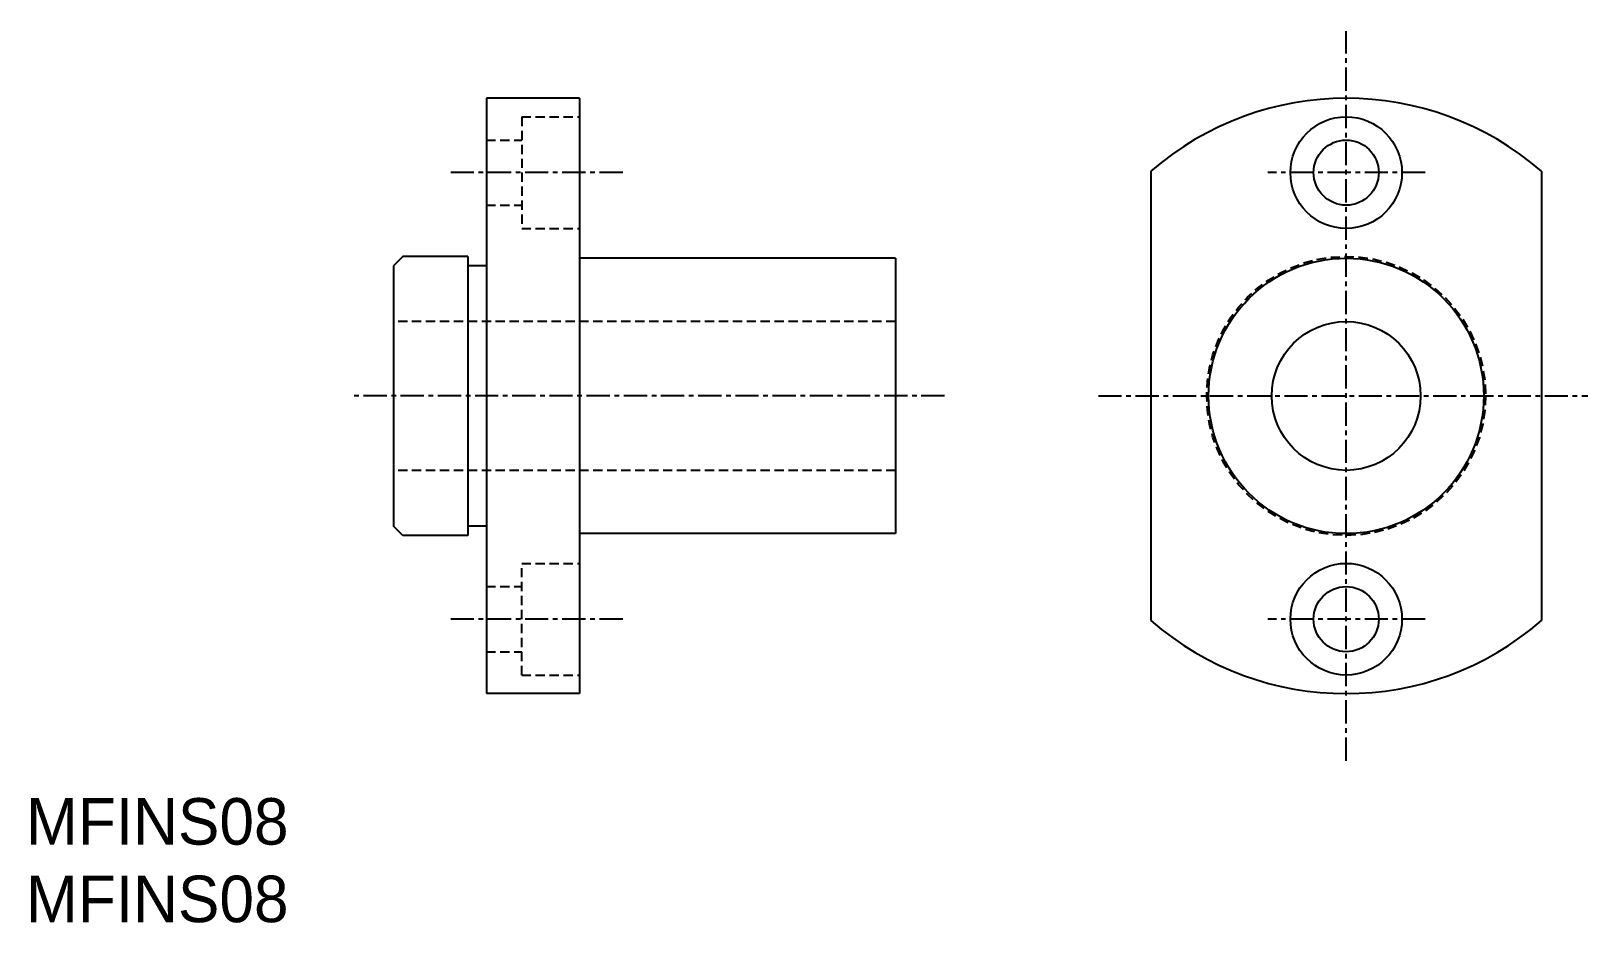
# Model space of a CAD drawing. Extents: x 10.3 to 94, y 10 to 57.9.
import ezdxf

# ---------------------------------------------------------------- set-up
doc = ezdxf.new("R2010")
doc.units = 0
doc.linetypes.add('CENTER', pattern=[2, 1.25, -0.25, 0.25, -0.25])
doc.linetypes.add('DASHED', pattern=[0.75, 0.5, -0.25])
doc.layers.get('0').update_dxf_attribs({"linetype": 'CONTINUOUS'})
doc.layers.add('CENTER', color=1, linetype='CENTER')

msp = doc.modelspace()

# ---------------------------------------------------------------- linework, layer by layer
at = {"color": 7, "linetype": 'CONTINUOUS'}
for p, q in [((34.756, 54.285), (34.756, 22.285)), ((39.756, 54.285), (34.756, 54.285)), ((39.756, 54.285), (39.756, 22.285)), ((70.496, 50.358), (70.496, 26.212)), ((91.496, 50.358), (91.496, 26.212)), ((30.256, 45.785), (29.756, 45.285)), ((29.756, 45.285), (29.756, 31.285)), ((33.756, 45.785), (30.256, 45.785)), ((33.756, 45.785), (33.756, 30.785)), ((34.756, 45.285), (33.756, 45.285)), ((56.756, 45.685), (39.756, 45.685)), ((56.756, 45.685), (56.756, 30.885)), ((30.256, 30.785), (29.756, 31.285)), ((34.756, 31.285), (33.756, 31.285)), ((33.756, 30.785), (30.256, 30.785)), ((56.756, 30.885), (39.756, 30.885)), ((39.756, 22.285), (34.756, 22.285))]:
    msp.add_line(p, q, dxfattribs=at)
at = {"color": 3, "linetype": 'DASHED'}
for p, q in [((36.656, 53.285), (36.656, 47.285)), ((36.656, 53.285), (39.756, 53.285)), ((34.756, 52.035), (36.656, 52.035)), ((34.756, 48.535), (36.656, 48.535)), ((36.656, 47.285), (39.756, 47.285)), ((56.756, 42.285), (29.756, 42.285)), ((56.756, 34.285), (29.756, 34.285)), ((36.656, 23.285), (36.656, 29.285)), ((36.656, 29.285), (39.756, 29.285)), ((34.756, 28.035), (36.656, 28.035)), ((34.756, 24.535), (36.656, 24.535)), ((36.656, 23.285), (39.756, 23.285))]:
    msp.add_line(p, q, dxfattribs=at)
at = {"color": 7, "linetype": 'CONTINUOUS'}
for centre, radius in [((80.996, 50.285), 3), ((80.996, 50.285), 1.75), ((80.996, 38.285), 7.4), ((80.996, 38.285), 4), ((80.996, 26.285), 3), ((80.996, 26.285), 1.75)]:
    msp.add_circle(centre, radius, dxfattribs=at)
at = {"color": 3, "linetype": 'DASHED'}
msp.add_circle((80.996, 38.285), 7.5, dxfattribs=at)
at = {"color": 7, "linetype": 'CONTINUOUS'}
for start, end in [(48.9855, 131.0145), (228.9855, 311.0145)]:
    msp.add_arc((80.996, 38.285), 16, start, end, dxfattribs=at)
at = {"layer": 'CENTER', "color": 1, "linetype": 'CENTER'}
for p, q in [((80.996, 18.681), (80.996, 57.889)), ((42.087, 50.285), (32.755, 50.285)), ((85.241, 50.285), (76.791, 50.285)), ((59.397, 38.285), (27.582, 38.285)), ((67.671, 38.285), (93.993, 38.285)), ((42.087, 26.285), (32.755, 26.285)), ((85.241, 26.285), (76.791, 26.285))]:
    msp.add_line(p, q, dxfattribs=at)

# ---------------------------------------------------------------- texts
at = {"color": 7, "linetype": 'CONTINUOUS'}
for p in [(10, 14.167), (10, 10)]:
    msp.add_text('MFINS08', height=2.5, dxfattribs=at).set_placement(p)

doc.saveas('drawing.dxf')
